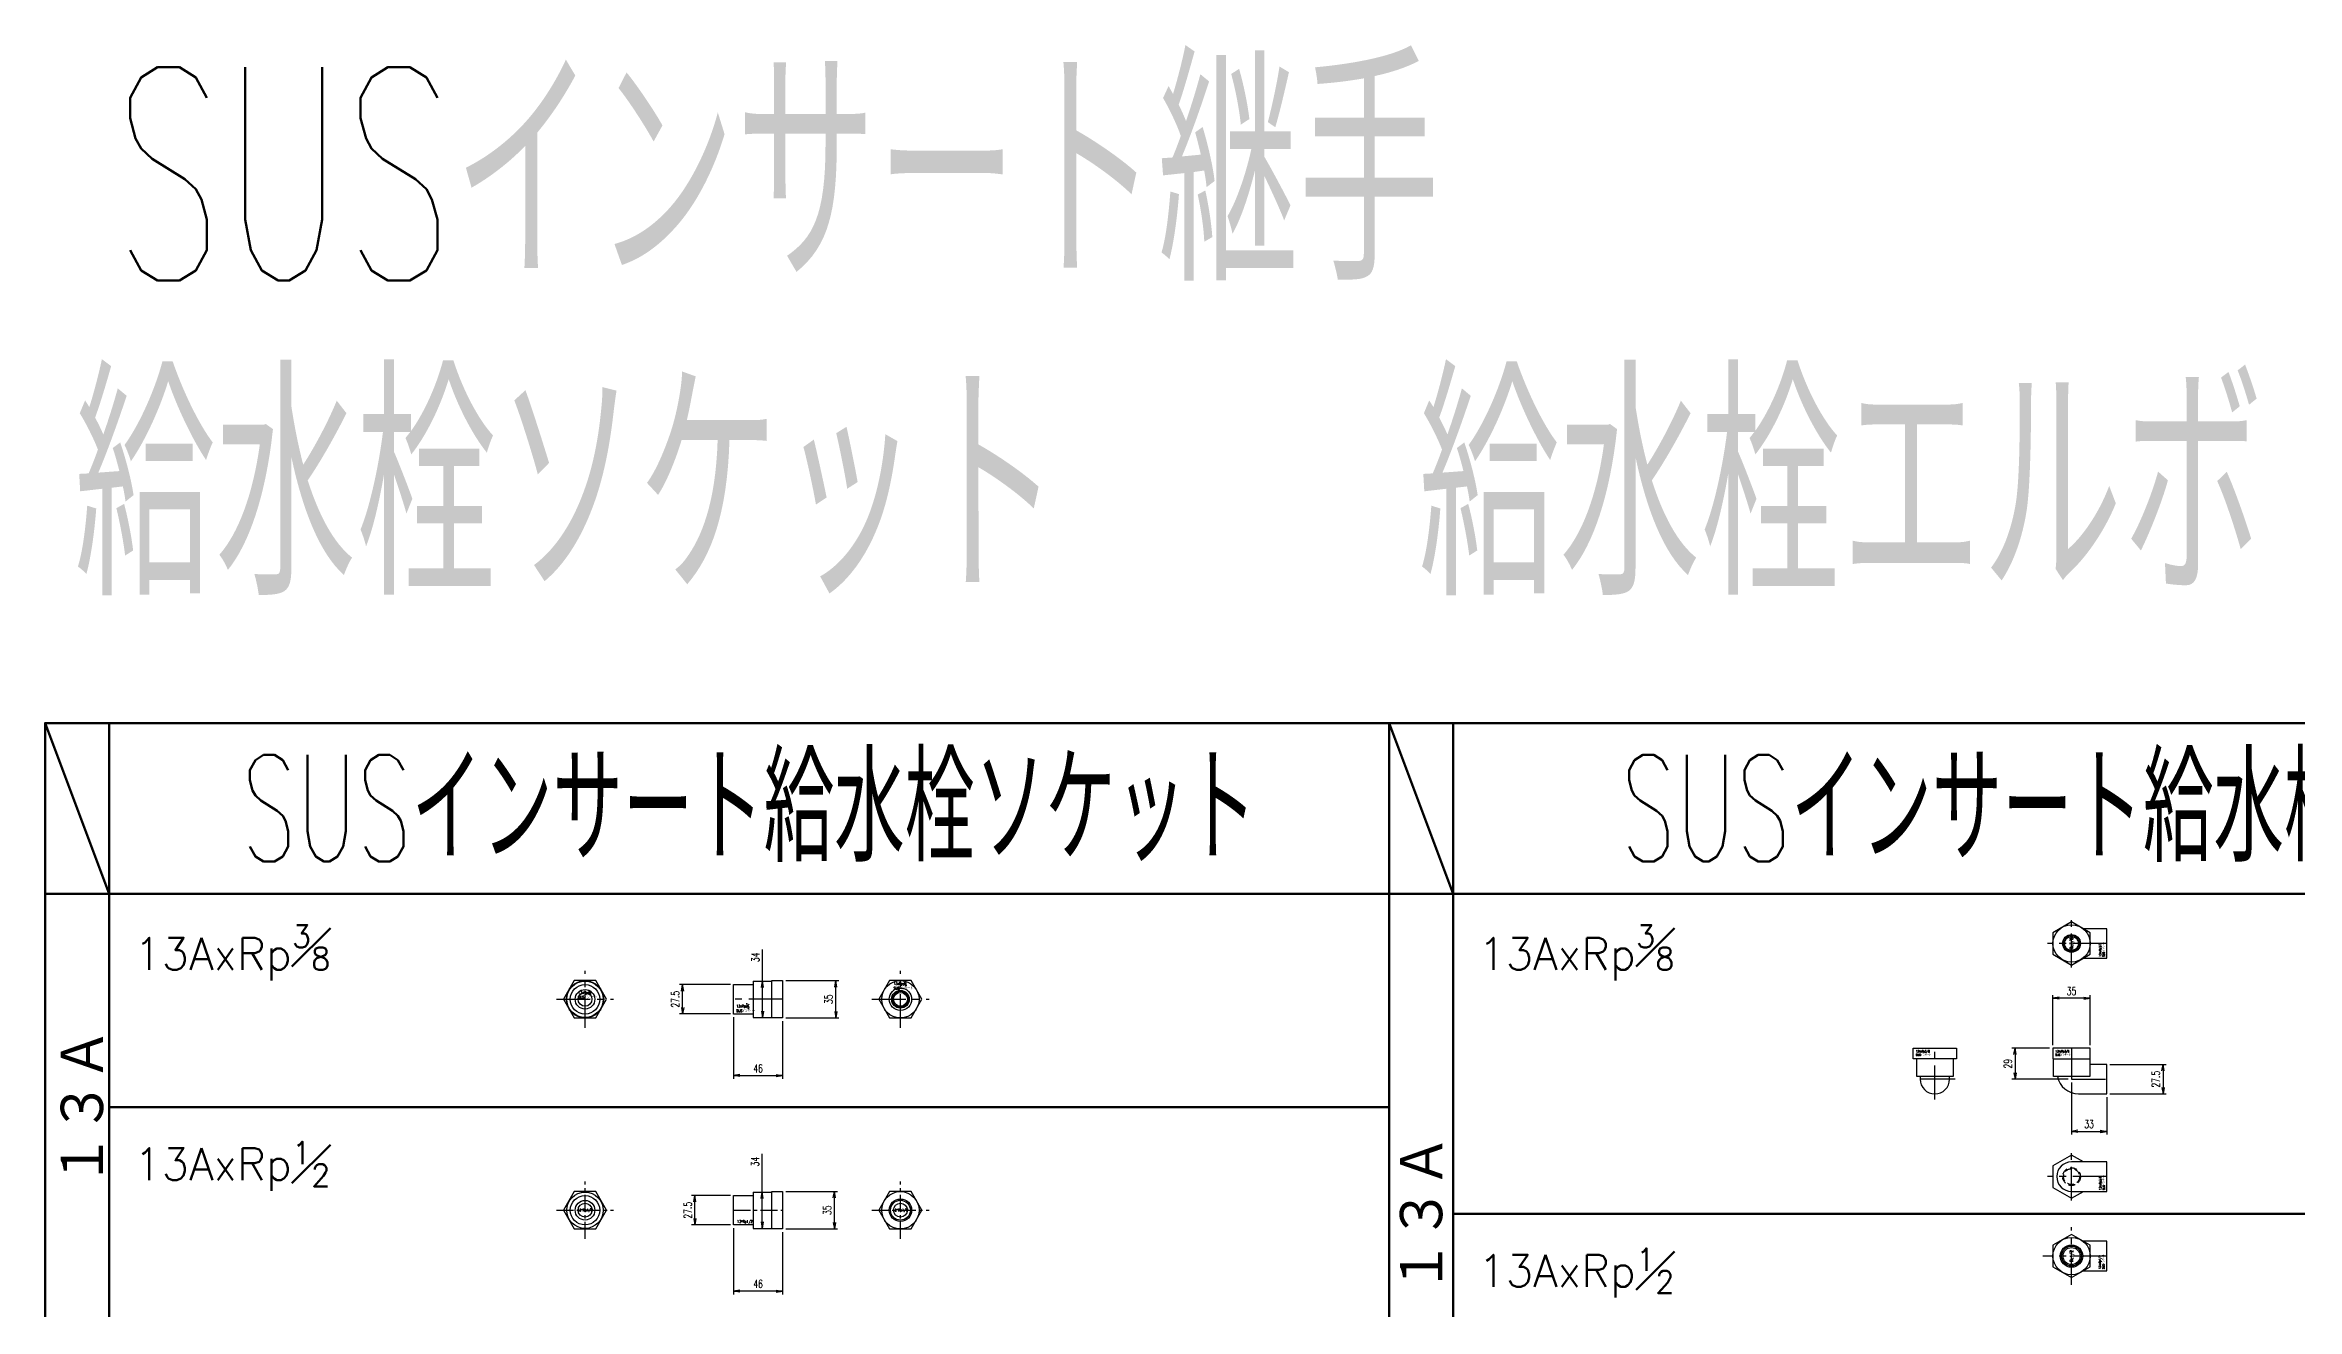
# Model space of a CAD drawing. Header units: millimetres. Extents: x 1711 to 90196, y -23291 to 8516.
# Drawn here: x 43933 to 46044, y -4350 to -3165 of the extents above; entities that cross this region are included whole.
import ezdxf
from ezdxf.enums import TextEntityAlignment as Align

# ---------------------------------------------------------------- set-up
doc = ezdxf.new("R2010")
doc.units = ezdxf.units.MM
doc.header["$PDMODE"] = 35
doc.linetypes.add('CENTER', pattern=[50.8, 31.75, -6.35, 6.35, -6.35])
doc.linetypes.add('HIDDEN', pattern=[9.525, 6.35, -3.175])
doc.layers.add('line', color=153, linetype='Continuous', lineweight=50)
for name, color, linetype in [('TEXT', 7, 'Continuous'), ('寸法', 2, 'Continuous'), ('配管-CVP', 4, 'Continuous'), ('＃配管（PVC)', 21, 'Continuous')]:
    doc.layers.add(name, color=color, linetype=linetype)
doc.styles.add('kpk', font='romans.shx', dxfattribs={"width": 0.7, "bigfont": 'extfont2.shx'})
doc.styles.get("Standard").update_dxf_attribs({"font": 'romans.shx', "bigfont": 'extfont.shx'})
doc.dimstyles.new('KPK-3', dxfattribs={"dimscale": 3, "dimtxt": 2.5, "dimasz": 2, "dimexe": 1, "dimexo": 1, "dimgap": 1, "dimtad": 3, "dimdec": 1, "dimdsep": 46, "dimtxsty": 'kpk', "dimblk": 'OPEN', "dimcen": 2.5, "dimclrd": 2, "dimclre": 2, "dimclrt": 4, "dimadec": 1, "dimazin": 2, "dimtfac": 1, "dimtdec": 1, "dimtmove": 0, "dimatfit": 2, "dimldrblk": 'OPEN', "dimfxl": 0, "dimlwd": -1, "dimlwe": -1, "dimarcsym": 0})

# ---------------------------------------------------------------- blocks, each defined once
blk = doc.blocks.new('_Open')
at = {"color": 0, "linetype": 'ByBlock', "lineweight": -2}
for p, q in [((-1, 0.17), (0, 0)), ((-1, -0.17), (0, 0)), ((0, 0), (-1, 0))]:
    blk.add_line(p, q, dxfattribs=at)
blk = doc.blocks.new('*D2057')
at = {"layer": 'Defpoints', "color": 0, "transparency": 16777216}
for p in [(44578.9, -4243.5), (44578.9, -4271)]:
    blk.add_point(p, dxfattribs=at)
at = {"layer": '寸法', "color": 2, "transparency": 16777216}
for p, q in [((44575.9, -4243.5), (44539.6, -4243.5)), ((44542.6, -4265), (44542.6, -4249.5)), ((44575.9, -4271), (44539.6, -4271))]:
    blk.add_line(p, q, dxfattribs=at)
at = {"layer": '寸法', "color": 2, "transparency": 16777216, "xscale": 6, "yscale": 6, "zscale": 6}
for p, rotation in [((44542.6, -4243.5), 90), ((44542.6, -4271), 270)]:
    blk.add_blockref('_Open', p, dxfattribs=dict(at, rotation=rotation))
at = {"layer": '寸法', "color": 4, "transparency": 16777216, "insert": (44535.9, -4257.2), "char_height": 7.5, "attachment_point": 5, "rotation": 90, "style": 'kpk', "bg_fill": 3, "box_fill_scale": 1.1, "bg_fill_color": 256, "bg_fill_true_color": 13158600, "bg_fill_transparency": 0}
blk.add_mtext('27.5', dxfattribs=at)
at = {"layer": 'Defpoints', "color": 0, "transparency": 16777216}
blk.add_point((44542.6, -4243.5), dxfattribs=at)
blk = doc.blocks.new('*D2059')
at = {"layer": 'Defpoints', "color": 0, "transparency": 16777216}
for p in [(44597.4, -4240.2), (44605.7, -4240.2), (44597.4, -4274.2)]:
    blk.add_point(p, dxfattribs=at)
at = {"layer": '寸法', "color": 2, "transparency": 16777216}
for p, q in [((44605.7, -4240.2), (44605.7, -4204.3)), ((44600.4, -4240.2), (44608.7, -4240.2)), ((44605.7, -4268.2), (44605.7, -4246.2)), ((44600.4, -4274.2), (44608.7, -4274.2))]:
    blk.add_line(p, q, dxfattribs=at)
at = {"layer": '寸法', "color": 2, "transparency": 16777216, "xscale": 6, "yscale": 6, "zscale": 6}
for p, rotation in [((44605.7, -4240.2), 90), ((44605.7, -4274.2), 270)]:
    blk.add_blockref('_Open', p, dxfattribs=dict(at, rotation=rotation))
at = {"layer": '寸法', "color": 4, "transparency": 16777216, "insert": (44599, -4211.7), "char_height": 7.5, "attachment_point": 5, "rotation": 90, "style": 'kpk', "bg_fill": 3, "box_fill_scale": 1.1, "bg_fill_color": 256, "bg_fill_true_color": 13158600, "bg_fill_transparency": 0}
blk.add_mtext('34', dxfattribs=at)
blk = doc.blocks.new('*D2148')
at = {"layer": 'Defpoints', "color": 0, "transparency": 16777216}
for p in [(44624.9, -4239.7), (44673.4, -4239.7), (44624.9, -4274.7)]:
    blk.add_point(p, dxfattribs=at)
at = {"layer": '寸法', "color": 2, "transparency": 16777216}
for p, q in [((44627.9, -4239.7), (44676.4, -4239.7)), ((44673.4, -4268.7), (44673.4, -4245.7)), ((44627.9, -4274.7), (44676.4, -4274.7))]:
    blk.add_line(p, q, dxfattribs=at)
at = {"layer": '寸法', "color": 2, "transparency": 16777216, "xscale": 6, "yscale": 6, "zscale": 6}
for p, rotation in [((44673.4, -4239.7), 90), ((44673.4, -4274.7), 270)]:
    blk.add_blockref('_Open', p, dxfattribs=dict(at, rotation=rotation))
at = {"layer": '寸法', "color": 4, "transparency": 16777216, "insert": (44666.7, -4257.2), "char_height": 7.5, "attachment_point": 5, "rotation": 90, "style": 'kpk', "bg_fill": 3, "box_fill_scale": 1.1, "bg_fill_color": 256, "bg_fill_true_color": 13158600, "bg_fill_transparency": 0}
blk.add_mtext('35', dxfattribs=at)
blk = doc.blocks.new('*D2149')
at = {"layer": 'Defpoints', "color": 0, "transparency": 16777216}
for p in [(44578.9, -4271), (44624.9, -4274.7), (44578.9, -4333.1)]:
    blk.add_point(p, dxfattribs=at)
at = {"layer": '寸法', "color": 2, "transparency": 16777216}
for p, q in [((44578.9, -4274), (44578.9, -4336.1)), ((44624.9, -4277.7), (44624.9, -4336.1)), ((44618.9, -4333.1), (44584.9, -4333.1))]:
    blk.add_line(p, q, dxfattribs=at)
at = {"layer": '寸法', "color": 2, "transparency": 16777216, "xscale": 6, "yscale": 6, "zscale": 6, "rotation": 180}
blk.add_blockref('_Open', (44578.9, -4333.1), dxfattribs=at)
at = {"layer": '寸法', "color": 2, "transparency": 16777216, "xscale": 6, "yscale": 6, "zscale": 6}
blk.add_blockref('_Open', (44624.9, -4333.1), dxfattribs=at)
at = {"layer": '寸法', "color": 4, "transparency": 16777216, "insert": (44601.9, -4326.3), "char_height": 7.5, "attachment_point": 5, "style": 'kpk', "bg_fill": 3, "box_fill_scale": 1.1, "bg_fill_color": 256, "bg_fill_true_color": 13158600, "bg_fill_transparency": 0}
blk.add_mtext('46', dxfattribs=at)
blk = doc.blocks.new('*D2167')
at = {"layer": 'Defpoints', "color": 0, "transparency": 16777216}
for p in [(44578.9, -4073.3), (44624.9, -4077), (44624.9, -4131)]:
    blk.add_point(p, dxfattribs=at)
at = {"layer": '寸法', "color": 2, "transparency": 16777216}
for p, q in [((44578.9, -4076.3), (44578.9, -4134)), ((44624.9, -4080), (44624.9, -4134)), ((44584.9, -4131), (44618.9, -4131))]:
    blk.add_line(p, q, dxfattribs=at)
at = {"layer": '寸法', "color": 2, "transparency": 16777216, "xscale": 6, "yscale": 6, "zscale": 6, "rotation": 180}
blk.add_blockref('_Open', (44578.9, -4131), dxfattribs=at)
at = {"layer": '寸法', "color": 2, "transparency": 16777216, "xscale": 6, "yscale": 6, "zscale": 6}
blk.add_blockref('_Open', (44624.9, -4131), dxfattribs=at)
at = {"layer": '寸法', "color": 4, "transparency": 16777216, "insert": (44601.9, -4124.3), "char_height": 7.5, "attachment_point": 5, "style": 'kpk', "bg_fill": 3, "box_fill_scale": 1.1, "bg_fill_color": 256, "bg_fill_true_color": 13158600, "bg_fill_transparency": 0}
blk.add_mtext('46', dxfattribs=at)
blk = doc.blocks.new('*D2168')
at = {"layer": 'Defpoints', "color": 0, "transparency": 16777216}
for p in [(44624.9, -4042), (44674.7, -4042), (44624.9, -4077)]:
    blk.add_point(p, dxfattribs=at)
at = {"layer": '寸法', "color": 2, "transparency": 16777216}
for p, q in [((44627.9, -4042), (44677.7, -4042)), ((44674.7, -4071), (44674.7, -4048)), ((44627.9, -4077), (44677.7, -4077))]:
    blk.add_line(p, q, dxfattribs=at)
at = {"layer": '寸法', "color": 2, "transparency": 16777216, "xscale": 6, "yscale": 6, "zscale": 6}
for p, rotation in [((44674.7, -4042), 90), ((44674.7, -4077), 270)]:
    blk.add_blockref('_Open', p, dxfattribs=dict(at, rotation=rotation))
at = {"layer": '寸法', "color": 4, "transparency": 16777216, "insert": (44668, -4059.5), "char_height": 7.5, "attachment_point": 5, "rotation": 90, "style": 'kpk', "bg_fill": 3, "box_fill_scale": 1.1, "bg_fill_color": 256, "bg_fill_true_color": 13158600, "bg_fill_transparency": 0}
blk.add_mtext('35', dxfattribs=at)
blk = doc.blocks.new('*D2169')
at = {"layer": 'Defpoints', "color": 0, "transparency": 16777216}
for p in [(44597.4, -4042.5), (44606, -4042.5), (44597.4, -4076.5)]:
    blk.add_point(p, dxfattribs=at)
at = {"layer": '寸法', "color": 2, "transparency": 16777216}
for p, q in [((44606, -4042.5), (44606, -4012.8)), ((44600.4, -4042.5), (44609, -4042.5)), ((44606, -4070.5), (44606, -4048.5)), ((44600.4, -4076.5), (44609, -4076.5))]:
    blk.add_line(p, q, dxfattribs=at)
at = {"layer": '寸法', "color": 2, "transparency": 16777216, "xscale": 6, "yscale": 6, "zscale": 6}
for p, rotation in [((44606, -4042.5), 90), ((44606, -4076.5), 270)]:
    blk.add_blockref('_Open', p, dxfattribs=dict(at, rotation=rotation))
at = {"layer": '寸法', "color": 4, "transparency": 16777216, "insert": (44599.3, -4020.2), "char_height": 7.5, "attachment_point": 5, "rotation": 90, "style": 'kpk', "bg_fill": 3, "box_fill_scale": 1.1, "bg_fill_color": 256, "bg_fill_true_color": 13158600, "bg_fill_transparency": 0}
blk.add_mtext('34', dxfattribs=at)
blk = doc.blocks.new('*D2170')
at = {"layer": 'Defpoints', "color": 0, "transparency": 16777216}
for p in [(44578.9, -4045.8), (44578.9, -4073.3)]:
    blk.add_point(p, dxfattribs=at)
at = {"layer": '寸法', "color": 2, "transparency": 16777216}
for p, q in [((44575.9, -4045.8), (44528.1, -4045.8)), ((44531.1, -4067.3), (44531.1, -4051.8)), ((44575.9, -4073.3), (44528.1, -4073.3))]:
    blk.add_line(p, q, dxfattribs=at)
at = {"layer": '寸法', "color": 2, "transparency": 16777216, "xscale": 6, "yscale": 6, "zscale": 6}
for p, rotation in [((44531.1, -4045.8), 90), ((44531.1, -4073.3), 270)]:
    blk.add_blockref('_Open', p, dxfattribs=dict(at, rotation=rotation))
at = {"layer": '寸法', "color": 4, "transparency": 16777216, "insert": (44524.3, -4059.5), "char_height": 7.5, "attachment_point": 5, "rotation": 90, "style": 'kpk', "bg_fill": 3, "box_fill_scale": 1.1, "bg_fill_color": 256, "bg_fill_true_color": 13158600, "bg_fill_transparency": 0}
blk.add_mtext('27.5', dxfattribs=at)
at = {"layer": 'Defpoints', "color": 0, "transparency": 16777216}
blk.add_point((44531.1, -4045.8), dxfattribs=at)
blk = doc.blocks.new('*D2191')
at = {"layer": 'Defpoints', "color": 0, "transparency": 16777216}
for p in [(45815.6, -4058.5), (45815.6, -4105.4), (45850.6, -4105.4)]:
    blk.add_point(p, dxfattribs=at)
at = {"layer": '寸法', "color": 2, "transparency": 16777216}
for p, q in [((45815.6, -4102.4), (45815.6, -4055.5)), ((45844.6, -4058.5), (45821.6, -4058.5)), ((45850.6, -4102.4), (45850.6, -4055.5))]:
    blk.add_line(p, q, dxfattribs=at)
at = {"layer": '寸法', "color": 2, "transparency": 16777216, "xscale": 6, "yscale": 6, "zscale": 6, "rotation": 180}
blk.add_blockref('_Open', (45815.6, -4058.5), dxfattribs=at)
at = {"layer": '寸法', "color": 2, "transparency": 16777216, "xscale": 6, "yscale": 6, "zscale": 6}
blk.add_blockref('_Open', (45850.6, -4058.5), dxfattribs=at)
at = {"layer": '寸法', "color": 4, "transparency": 16777216, "insert": (45833.1, -4051.8), "char_height": 7.5, "attachment_point": 5, "style": 'kpk', "bg_fill": 3, "box_fill_scale": 1.1, "bg_fill_color": 256, "bg_fill_true_color": 13158600, "bg_fill_transparency": 0}
blk.add_mtext('35', dxfattribs=at)
blk = doc.blocks.new('*D2192')
at = {"layer": 'Defpoints', "color": 0, "transparency": 16777216}
for p in [(45833.1, -4134.4), (45866.1, -4148.1), (45866.1, -4183.3)]:
    blk.add_point(p, dxfattribs=at)
at = {"layer": '寸法', "color": 2, "transparency": 16777216}
for p, q in [((45833.1, -4137.4), (45833.1, -4186.3)), ((45866.1, -4151.1), (45866.1, -4186.3)), ((45839.1, -4183.3), (45860.1, -4183.3))]:
    blk.add_line(p, q, dxfattribs=at)
at = {"layer": '寸法', "color": 2, "transparency": 16777216, "xscale": 6, "yscale": 6, "zscale": 6, "rotation": 180}
blk.add_blockref('_Open', (45833.1, -4183.3), dxfattribs=at)
at = {"layer": '寸法', "color": 2, "transparency": 16777216, "xscale": 6, "yscale": 6, "zscale": 6}
blk.add_blockref('_Open', (45866.1, -4183.3), dxfattribs=at)
at = {"layer": '寸法', "color": 4, "transparency": 16777216, "insert": (45849.6, -4176.5), "char_height": 7.5, "attachment_point": 5, "style": 'kpk', "bg_fill": 3, "box_fill_scale": 1.1, "bg_fill_color": 256, "bg_fill_true_color": 13158600, "bg_fill_transparency": 0}
blk.add_mtext('33', dxfattribs=at)
blk = doc.blocks.new('*D2200')
at = {"layer": 'Defpoints', "color": 0, "transparency": 16777216}
for p in [(45815.6, -4105.4), (45833.1, -4134.4)]:
    blk.add_point(p, dxfattribs=at)
at = {"layer": '寸法', "color": 2, "transparency": 16777216}
for p, q in [((45812.6, -4105.4), (45777.2, -4105.4)), ((45780.2, -4111.4), (45780.2, -4128.4)), ((45830.1, -4134.4), (45777.2, -4134.4))]:
    blk.add_line(p, q, dxfattribs=at)
at = {"layer": '寸法', "color": 2, "transparency": 16777216, "xscale": 6, "yscale": 6, "zscale": 6}
for p, rotation in [((45780.2, -4105.4), 90), ((45780.2, -4134.4), 270)]:
    blk.add_blockref('_Open', p, dxfattribs=dict(at, rotation=rotation))
at = {"layer": '寸法', "color": 4, "transparency": 16777216, "insert": (45773.5, -4119.9), "char_height": 7.5, "attachment_point": 5, "rotation": 90, "style": 'kpk', "bg_fill": 3, "box_fill_scale": 1.1, "bg_fill_color": 256, "bg_fill_true_color": 13158600, "bg_fill_transparency": 0}
blk.add_mtext('29', dxfattribs=at)
at = {"layer": 'Defpoints', "color": 0, "transparency": 16777216}
blk.add_point((45780.2, -4134.4), dxfattribs=at)
blk = doc.blocks.new('*D2201')
at = {"layer": 'Defpoints', "color": 0, "transparency": 16777216}
for p in [(45866.1, -4120.6), (45866.1, -4148.1)]:
    blk.add_point(p, dxfattribs=at)
at = {"layer": '寸法', "color": 2, "transparency": 16777216}
for p, q in [((45869.1, -4120.6), (45921.9, -4120.6)), ((45918.9, -4126.6), (45918.9, -4142.1)), ((45869.1, -4148.1), (45921.9, -4148.1))]:
    blk.add_line(p, q, dxfattribs=at)
at = {"layer": '寸法', "color": 2, "transparency": 16777216, "xscale": 6, "yscale": 6, "zscale": 6}
for p, rotation in [((45918.9, -4120.6), 90), ((45918.9, -4148.1), 270)]:
    blk.add_blockref('_Open', p, dxfattribs=dict(at, rotation=rotation))
at = {"layer": '寸法', "color": 4, "transparency": 16777216, "insert": (45912.1, -4134.4), "char_height": 7.5, "attachment_point": 5, "rotation": 90, "style": 'kpk', "bg_fill": 3, "box_fill_scale": 1.1, "bg_fill_color": 256, "bg_fill_true_color": 13158600, "bg_fill_transparency": 0}
blk.add_mtext('27.5', dxfattribs=at)
at = {"layer": 'Defpoints', "color": 0, "transparency": 16777216}
blk.add_point((45918.9, -4148.1), dxfattribs=at)
blk = doc.blocks.new('13AxRp3／8-SUSインサート給水栓E-下面')
at = {"layer": '＃配管（PVC)', "color": 2, "linetype": 'CENTER'}
for p, q in [((0, -22.5), (0, 22.5)), ((33, 0), (-22.5, 0))]:
    blk.add_line(p, q, dxfattribs=at)
at = {"layer": '＃配管（PVC)', "color": 0, "linetype": 'ByBlock'}
for p, q in [((33, 13.8), (0, 13.8)), ((33, -13.8), (33, 13.8)), ((0, -13.8), (33, -13.8))]:
    blk.add_line(p, q, dxfattribs=at)
blk.add_lwpolyline([(11.2, 13.8), (0, 20.2), (-17.5, 10.1), (-17.5, -10.1), (0, -20.2), (11.2, -13.8)], dxfattribs=at)
at = {"layer": '＃配管（PVC)', "color": 132, "linetype": 'HIDDEN'}
for radius in [8.33, 7.47]:
    blk.add_circle((0, 0), radius, dxfattribs=at)
at = {"layer": '＃配管（PVC)', "color": 0, "linetype": 'ByBlock'}
blk.add_arc((0, 0), 13.8, 90, 270, dxfattribs=at)
at = {"layer": 'Defpoints', "color": 6, "insert": (26, -12.5), "char_height": 2, "attachment_point": 1, "rotation": 90, "style": 'kpk'}
blk.add_mtext('13AxRp3/8\\PSUSインサート', dxfattribs=at)
blk = doc.blocks.new('13AxRp3／8-SUSインサート給水栓E-上面')
at = {"layer": '＃配管（PVC)', "color": 2, "linetype": 'CENTER'}
for p, q in [((0, -22.5), (0, 22.5)), ((33, 0), (-22.5, 0))]:
    blk.add_line(p, q, dxfattribs=at)
at = {"layer": '＃配管（PVC)', "color": 0, "linetype": 'ByBlock'}
for p, q in [((33, 13.8), (11.2, 13.8)), ((33, -13.8), (33, 13.8))]:
    blk.add_line(p, q, dxfattribs=at)
at = {"layer": '＃配管（PVC)', "color": 0}
blk.add_line((11.2, -13.8), (33, -13.8), dxfattribs=at)
at = {"layer": '＃配管（PVC)', "color": 0, "linetype": 'ByBlock'}
blk.add_lwpolyline([(-17.5, -10.1), (0, -20.2), (17.5, -10.1), (17.5, 10.1), (0, 20.2), (-17.5, 10.1)], close=True, dxfattribs=at)
for radius in [17.5, 7.47, 6.5]:
    blk.add_circle((0, 0), radius, dxfattribs=at)
at = {"layer": '＃配管（PVC)', "color": 42}
blk.add_circle((0, 0), 8.33, dxfattribs=at)
at = {"layer": 'Defpoints', "color": 6, "style": 'kpk', "width": 0.7}
blk.add_text('Rc3/8', height=3, rotation=90, dxfattribs=at).set_placement((0, 0), align=Align.MIDDLE_CENTER)
at = {"layer": 'Defpoints', "color": 6, "insert": (25.8, -12.5), "char_height": 2, "attachment_point": 1, "rotation": 90, "style": 'kpk'}
blk.add_mtext('13AxRp3/8\\PSUSインサート', dxfattribs=at)
blk = doc.blocks.new('13AxRp3／8-SUSインサート給水栓E-側面')
at = {"layer": '＃配管（PVC)', "color": 0, "linetype": 'ByBlock'}
for p, q in [((-20.2, 19), (-20.2, 29)), ((-20.2, 29), (20.2, 29)), ((20.2, 29), (20.2, 19)), ((20.2, 19), (-20.2, 19)), ((-17, 2.5), (-17, 19)), ((17, 2.5), (-17, 2.5)), ((-13.8, 2.5), (-13.8, 0)), ((13.8, 0), (13.8, 2.5)), ((17, 19), (17, 2.5))]:
    blk.add_line(p, q, dxfattribs=at)
at = {"layer": '＃配管（PVC)', "color": 2, "linetype": 'CENTER'}
for p, q in [((0, -18.9), (0, 29)), ((18.9, 0), (-18.9, 0))]:
    blk.add_line(p, q, dxfattribs=at)
at = {"layer": '＃配管（PVC)', "color": 0, "linetype": 'ByBlock'}
blk.add_arc((0, 0), 13.8, 180, 0, dxfattribs=at)
at = {"layer": 'Defpoints', "color": 6, "insert": (-17.8, 27.1), "char_height": 2, "attachment_point": 1, "style": 'kpk'}
blk.add_mtext('13AxRp3/8\\PSUSインサート', dxfattribs=at)
blk = doc.blocks.new('13AxRp3／8-SUSインサート給水栓E-正面')
at = {"layer": '＃配管（PVC)', "color": 0, "linetype": 'ByBlock'}
for p, q in [((17.5, 29), (-17.5, 29)), ((-17.5, 29), (-17.5, 19)), ((17.5, 19), (17.5, 29)), ((-17.5, 19), (17.5, 19)), ((-17, 2.5), (-17, 19)), ((17, 2.5), (-17, 2.5)), ((17, 19), (17, 2.5)), ((33, 13.8), (17, 13.8)), ((33, -13.8), (33, 13.8)), ((6.5, -13.8), (33, -13.8))]:
    blk.add_line(p, q, dxfattribs=at)
at = {"layer": '＃配管（PVC)', "color": 2, "linetype": 'CENTER'}
for p, q in [((0, 29), (0, 0)), ((0, 0), (33, 0))]:
    blk.add_line(p, q, dxfattribs=at)
at = {"layer": '＃配管（PVC)', "color": 0, "linetype": 'ByBlock'}
blk.add_arc((6.5, 6.5), 20.2, 191.3926, 270, dxfattribs=at)
at = {"layer": 'Defpoints', "color": 6, "insert": (-15.1, 27.1), "char_height": 2, "attachment_point": 1, "style": 'kpk'}
blk.add_mtext('13AxRp3/8\\PSUSインサート', dxfattribs=at)
blk = doc.blocks.new('13AxRp1／2-SUSインサート給水栓E-側面（穴有）')
at = {"color": 0, "linetype": 'ByBlock', "ltscale": 0.5}
blk.add_line((11.2, -13.8), (33, -13.8), dxfattribs=at)
at = {"layer": '＃配管（PVC)', "color": 2, "linetype": 'CENTER'}
for p, q in [((0, -27), (0, 27)), ((33, 0), (-27, 0))]:
    blk.add_line(p, q, dxfattribs=at)
at = {"layer": '＃配管（PVC)', "color": 0, "linetype": 'ByBlock'}
for p, q in [((33, 13.8), (11.2, 13.8)), ((33, -13.8), (33, 13.8))]:
    blk.add_line(p, q, dxfattribs=at)
blk.add_lwpolyline([(-17.5, -10.1), (0, -20.2), (17.5, -10.1), (17.5, 10.1), (0, 20.2), (-17.5, 10.1)], close=True, dxfattribs=at)
for radius in [17.5, 9.32, 8]:
    blk.add_circle((0, 0), radius, dxfattribs=at)
at = {"layer": '＃配管（PVC)', "color": 42}
blk.add_circle((0, 0), 10.5, dxfattribs=at)
at = {"layer": 'Defpoints', "color": 6, "ltscale": 0.5, "style": 'kpk', "width": 0.7}
blk.add_text('Rc1/2', height=3, rotation=90, dxfattribs=at).set_placement((0, 0), align=Align.MIDDLE_CENTER)
at = {"layer": 'Defpoints', "color": 6, "insert": (25.6, -12.3), "char_height": 2, "attachment_point": 1, "rotation": 90, "style": 'kpk'}
blk.add_mtext('13AxRp1/2\\PSUSインサート ', dxfattribs=at)
blk = doc.blocks.new('A$C7D7036F8')
at = {"layer": '＃配管（PVC)', "color": 2, "linetype": 'CENTER'}
for p, q in [((0, -26.8), (0, 26.8)), ((-26.8, 0), (26.8, 0))]:
    blk.add_line(p, q, dxfattribs=at)
at = {"layer": '＃配管（PVC)', "color": 0, "linetype": 'ByBlock'}
blk.add_lwpolyline([(-10.1, 17.5), (-20.2, 0), (-10.1, -17.5), (10.1, -17.5), (20.2, 0), (10.1, 17.5)], close=True, dxfattribs=at)
for radius in [17.5, 17, 13.8, 9.2]:
    blk.add_circle((0, 0), radius, dxfattribs=at)
at = {"layer": '＃配管（PVC)', "color": 0}
blk.add_circle((0, 0), 6.5, dxfattribs=at)
at = {"layer": 'Defpoints', "color": 6, "insert": (-6.4, 8.5), "char_height": 2.5, "attachment_point": 1, "style": 'kpk'}
blk.add_mtext('\\A1;13xRp{\\H0.9x;\\S3#8;}\\PSUSインサート', dxfattribs=at)
blk = doc.blocks.new('A$C1FD57712')
at = {"layer": '＃配管（PVC)', "color": 0, "linetype": 'ByBlock'}
for p, q in [((0, -13.8), (0, 13.8)), ((0, 13.8), (18.5, 13.8)), ((18.5, 17), (18.5, -17)), ((18.5, 17), (36, 17)), ((36, -17.5), (36, 17.5)), ((36, 17.5), (46, 17.5)), ((46, 17.5), (46, -17.5)), ((18.5, -13.8), (0, -13.8)), ((18.5, -17), (36, -17)), ((46, -17.5), (36, -17.5))]:
    blk.add_line(p, q, dxfattribs=at)
at = {"layer": '＃配管（PVC)', "color": 2, "linetype": 'CENTER'}
blk.add_line((46, 0), (0, 0), dxfattribs=at)
at = {"layer": 'Defpoints', "color": 6, "insert": (2.6, -4.1), "char_height": 2.5, "attachment_point": 1, "style": 'kpk'}
blk.add_mtext('\\A1;13xRp{\\H0.9x;\\S3#8;}\\PSUSインサート', dxfattribs=at)
blk = doc.blocks.new('A$C76C341E2')
at = {"layer": '＃配管（PVC)', "color": 2, "linetype": 'CENTER'}
for p, q in [((0, -26.8), (0, 26.8)), ((-26.8, 0), (26.8, 0))]:
    blk.add_line(p, q, dxfattribs=at)
at = {"layer": '＃配管（PVC)', "color": 0, "linetype": 'ByBlock'}
blk.add_lwpolyline([(-10.1, 17.5), (-20.2, 0), (-10.1, -17.5), (10.1, -17.5), (20.2, 0), (10.1, 17.5)], close=True, dxfattribs=at)
for radius in [17.5, 10.5, 7.47, 6.5]:
    blk.add_circle((0, 0), radius, dxfattribs=at)
at = {"layer": '＃配管（PVC)', "color": 42}
blk.add_circle((0, 0), 8.33, dxfattribs=at)
at = {"layer": 'Defpoints', "color": 6, "insert": (-6.4, 16.9), "char_height": 2.5, "attachment_point": 1, "style": 'kpk'}
blk.add_mtext('\\A1;13xRp{\\H0.9x;\\S3#8;}\\PSUSインサート', dxfattribs=at)
blk = doc.blocks.new('A$C1F9E691C')
at = {"color": 2, "linetype": 'CENTER', "ltscale": 0.5}
for p, q in [((0, -26.8), (0, 26.8)), ((-26.8, 0), (26.8, 0))]:
    blk.add_line(p, q, dxfattribs=at)
at = {"color": 0, "linetype": 'ByBlock'}
blk.add_lwpolyline([(-10.1, 17.5), (-20.2, 0), (-10.1, -17.5), (10.1, -17.5), (20.2, 0), (10.1, 17.5)], close=True, dxfattribs=at)
for radius in [17, 13.8, 9.2, 6.5]:
    blk.add_circle((0, 0), radius, dxfattribs=at)
at = {"layer": 'Defpoints', "color": 6, "style": 'kpk', "width": 0.7}
blk.add_text('13*Rp1/2', height=2.5, dxfattribs=at).set_placement((0, 0), align=Align.MIDDLE)
blk = doc.blocks.new('A$C58A76C99')
at = {"color": 0, "linetype": 'ByBlock'}
for p, q in [((0, -13.8), (0, 13.8)), ((0, 13.8), (18.5, 13.8)), ((18.5, 17), (18.5, -17)), ((18.5, 17), (36, 17)), ((36, -17.5), (36, 17.5)), ((36, 17.5), (46, 17.5)), ((46, 17.5), (46, -17.5)), ((18.5, -13.8), (0, -13.8)), ((18.5, -17), (36, -17)), ((46, -17.5), (36, -17.5))]:
    blk.add_line(p, q, dxfattribs=at)
at = {"color": 2, "linetype": 'CENTER', "ltscale": 0.5}
blk.add_line((0, 0), (46, 0), dxfattribs=at)
at = {"layer": 'Defpoints', "color": 6, "style": 'kpk', "width": 0.7}
blk.add_text('13*Rp1/2', height=2.5, dxfattribs=at).set_placement((3.4, -11.9))
blk = doc.blocks.new('A$C07285F68')
at = {"color": 2, "linetype": 'CENTER', "ltscale": 0.5}
for p, q in [((0, -26.8), (0, 26.8)), ((-26.8, 0), (26.8, 0))]:
    blk.add_line(p, q, dxfattribs=at)
at = {"color": 0, "linetype": 'ByBlock'}
blk.add_lwpolyline([(-10.1, 17.5), (-20.2, 0), (-10.1, -17.5), (10.1, -17.5), (20.2, 0), (10.1, 17.5)], close=True, dxfattribs=at)
for radius in [17.5, 9.32, 6.5]:
    blk.add_circle((0, 0), radius, dxfattribs=at)
at = {"color": 42}
blk.add_circle((0, 0), 10.5, dxfattribs=at)
at = {"layer": 'Defpoints', "color": 6, "style": 'kpk', "width": 0.7}
blk.add_text('13*Rp1/2', height=2.5, dxfattribs=at).set_placement((0, 0), align=Align.MIDDLE)
blk = doc.blocks.new('A$C9b6e2878')
at = {"layer": 'line'}
for p, q in [((60, 0), (1260, 0)), ((1260, 0), (1260, -1960)), ((1320, 0), (2520, 0)), ((60, -160), (1260, -160)), ((1320, -160), (2520, -160)), ((1320, -460), (2520, -460))]:
    blk.add_line(p, q, dxfattribs=at)
for points in [[(0, -1560), (0, 0), (60, 0), (60, -1560)], [(0, 0), (60, -160), (0, -160)], [(1260, -1360), (1260, 0), (1320, 0), (1320, -1960)], [(1260, 0), (1320, -160), (1260, -160)], [(1260, -360), (60, -360)]]:
    blk.add_lwpolyline(points, dxfattribs=at)
for s, insert, char_height, attachment_point in [('{\\W0.6;SUSインサート給水栓ソケット}', (660, -80), 100, 5), ('{\\W0.6;SUSインサート給水栓エルボ}', (1920, -80), 100, 5), ('13AxRp{\\H0.7x;\\S3#8;}', (83.6, -215.3), 30, 4), ('13AxRp{\\H0.7x;\\S3#8;}', (1343.6, -215.3), 30, 4), ('\\A1;13AxRp{\\H0.7x;\\S1#2;}', (83.6, -415.3), 30, 4), ('\\A1;13AxRp{\\H0.7x;\\S1#2;}', (1343.6, -515.3), 30, 4)]:
    blk.add_mtext(s, dxfattribs=dict(at, insert=insert, char_height=char_height, attachment_point=attachment_point))
at = {"layer": 'line', "char_height": 45, "attachment_point": 5, "rotation": 90}
for insert in [(36.2, -360), (1291.6, -460)]:
    blk.add_mtext('１３Ａ', dxfattribs=dict(at, insert=insert))

msp = doc.modelspace()

# ---------------------------------------------------------------- block references
at = {"layer": '配管-CVP'}
for name, p in [('13AxRp3／8-SUSインサート給水栓E-上面', (45833.1398, -4007.1876)), ('A$C7D7036F8', (44439.6552, -4059.5149)), ('A$C76C341E2', (44735.3083, -4059.5149)), ('13AxRp3／8-SUSインサート給水栓E-側面', (45705.0267, -4134.3929)), ('13AxRp3／8-SUSインサート給水栓E-下面', (45833.1398, -4225.7333)), ('A$C1F9E691C', (44439.6552, -4257.2274)), ('A$C07285F68', (44735.3083, -4257.2274)), ('13AxRp1／2-SUSインサート給水栓E-側面（穴有）', (45833.1398, -4300.1612))]:
    msp.add_blockref(name, p, dxfattribs=at)

# ---------------------------------------------------------------- texts
at = {"layer": 'TEXT', "color": 6, "char_height": 200, "attachment_point": 4}
for s, insert in [('{\\W0.6;SUSインサート継手}', (43997.7696, -3285.9355)), ('{\\W0.6;給水栓ソケット}', (43960.9913, -3580.6046)), ('{\\W0.6;給水栓エルボ}', (45220.9913, -3580.6046))]:
    msp.add_mtext(s, dxfattribs=dict(at, insert=insert))

# ---------------------------------------------------------------- dimensions: what is measured, and where the dimension line sits
at = {"layer": '寸法'}
for base, p1, p2, angle, picture, middle in [((45815.6398, -4058.535), (45850.6398, -4105.3929), (45815.6398, -4105.3929), 180, '*D2191', (45833.1398, -4051.785)), ((45866.1398, -4183.2534), (45833.1398, -4134.3929), (45866.1398, -4148.1429), 180, '*D2192', (45849.6398, -4176.5034)), ((44673.4299, -4239.7274), (44624.8739, -4274.7274), (44624.8739, -4239.7274), 90, '*D2148', (44666.6799, -4257.2274)), ((44542.6072, -4243.4774), (44578.8739, -4270.9774), (44578.8739, -4243.4774), 90, '*D2057', (44535.8572, -4257.2274))]:
    dim = msp.add_linear_dim(base=base, p1=p1, p2=p2, angle=angle, dimstyle='KPK-3', dxfattribs=at)
    dim.commit()
    dim.dimension.update_dxf_attribs({"geometry": picture, "text_midpoint": middle})
dim = msp.add_linear_dim(base=(44624.8739, -4131.0111), p1=(44578.8739, -4073.2649), p2=(44624.8739, -4077.0149), dimstyle='KPK-3', dxfattribs=at)
dim.commit()
dim.dimension.update_dxf_attribs({"geometry": '*D2167', "text_midpoint": (44601.8739, -4124.2611)})
dim = msp.add_linear_dim(base=(44605.7322, -4240.2274), p1=(44597.3739, -4274.2274), p2=(44597.3739, -4240.2274), angle=90, dimstyle='KPK-3', dxfattribs=at)
dim.commit()
dim.dimension.update_dxf_attribs({"geometry": '*D2059', "text_midpoint": (44605.7322, -4211.674), "dimtype": 160})

# ---------------------------------------------------------------- next in the draw order: dimensions: what is measured, and where the dimension line sits
dim = msp.add_linear_dim(base=(44606.036, -4042.5149), p1=(44597.3739, -4076.5149), p2=(44597.3739, -4042.5149), angle=90, dimstyle='KPK-3', dxfattribs=at)
dim.commit()
dim.dimension.update_dxf_attribs({"geometry": '*D2169', "text_midpoint": (44606.036, -4020.2233), "dimtype": 160})
for base, p1, p2, picture, middle in [((44531.0634, -4045.7649), (44578.8739, -4073.2649), (44578.8739, -4045.7649), '*D2170', (44524.3134, -4059.5149)), ((44674.7408, -4042.0149), (44624.8739, -4077.0149), (44624.8739, -4042.0149), '*D2168', (44667.9908, -4059.5149)), ((45780.2421, -4134.3929), (45815.6398, -4105.3929), (45833.1398, -4134.3929), '*D2200', (45773.4921, -4119.8929)), ((45918.88, -4148.1429), (45866.1398, -4120.6429), (45866.1398, -4148.1429), '*D2201', (45912.13, -4134.3929))]:
    dim = msp.add_linear_dim(base=base, p1=p1, p2=p2, angle=90, dimstyle='KPK-3', dxfattribs=at)
    dim.commit()
    dim.dimension.update_dxf_attribs({"geometry": picture, "text_midpoint": middle})
dim = msp.add_linear_dim(base=(44578.8739, -4333.0573), p1=(44624.8739, -4274.7274), p2=(44578.8739, -4270.9774), dimstyle='KPK-3', dxfattribs=at)
dim.commit()
dim.dimension.update_dxf_attribs({"geometry": '*D2149', "text_midpoint": (44601.8739, -4326.3073)})

# ---------------------------------------------------------------- next in the draw order: block references
at = {"layer": 'line'}
msp.add_blockref('A$C9b6e2878', (43933.4518, -3800.6046), dxfattribs=at)
at = {"layer": '配管-CVP'}
for name, p in [('A$C1FD57712', (44578.8739, -4059.5149)), ('13AxRp3／8-SUSインサート給水栓E-正面', (45833.1398, -4134.3929)), ('A$C58A76C99', (44578.8739, -4257.2274))]:
    msp.add_blockref(name, p, dxfattribs=at)

doc.saveas('drawing.dxf')
